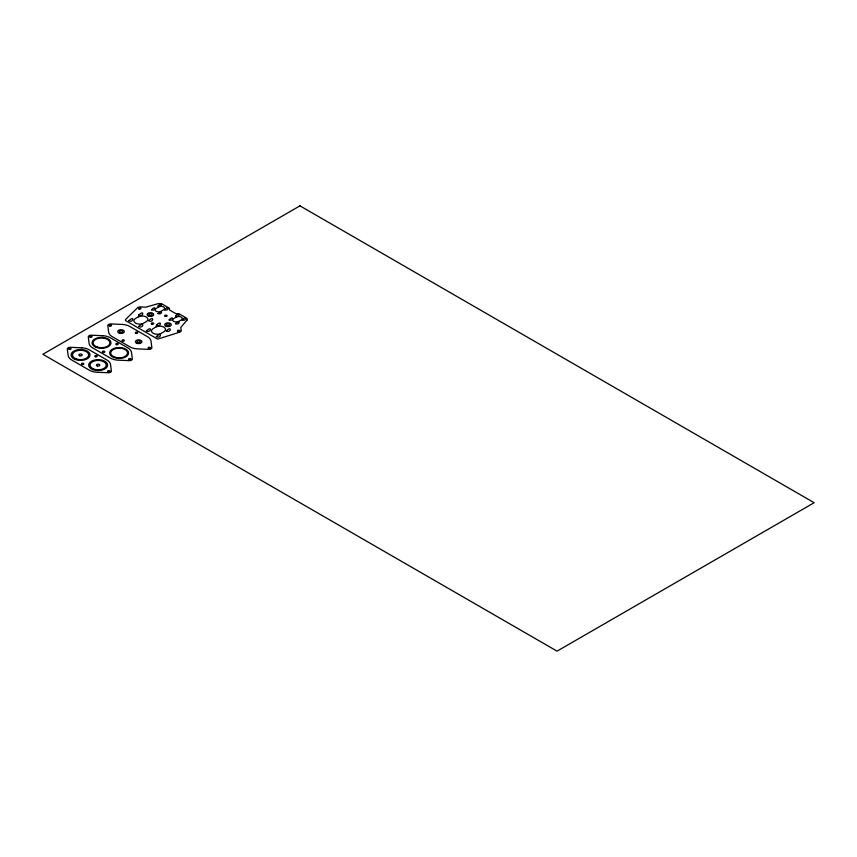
<?xml version="1.0" encoding="UTF-8"?>
<svg xmlns="http://www.w3.org/2000/svg" width="857" height="857" viewBox="0 0 857 857"><rect width="100%" height="100%" fill="white"/><g stroke="black" fill="none" stroke-linecap="round" stroke-linejoin="round"><path stroke-width="1.29" d="M128.818 320.754C133.296 323.432 135.052 314.733 128.818 320.722M138.748 315.022C143.323 317.733 144.801 309.013 138.748 315.022M138.748 326.496C143.398 329.099 144.876 320.529 138.77 326.421M146.408 330.92C151.036 333.555 152.589 324.932 146.418 330.877M148.679 320.754C153.489 323.357 154.689 314.776 148.7 320.679M151.507 309.805C155.953 311.734 156.295 304.321 151.507 309.805M156.349 325.178C161.191 327.76 162.316 319.222 156.349 325.146M156.349 336.651C161.33 339.222 162.177 330.716 156.36 336.576M158.031 306.035C162.476 307.92 162.841 300.593 158.042 305.992M158.042 313.576C162.691 315.355 162.723 308.252 158.042 313.544M164.565 309.805C169.247 311.648 169.097 304.439 164.565 309.805M166.279 330.92C170.918 333.619 172.278 324.985 166.301 330.845M169.108 319.961C173.832 321.75 173.66 314.648 169.129 319.886M175.621 316.201C180.324 318.022 180.152 310.887 175.631 316.147M175.642 323.732C180.184 325.639 180.324 318.279 175.642 323.732M182.155 319.972C186.783 321.803 186.762 314.594 182.166 319.94M187.04 320.1L180.806 327.395L181.234 330.802A2.978 1.725 0 0 1 179.777 332.152L157.656 339.115L125.497 320.539L125.497 319.565L137.559 307.77A2.978 1.725 0 0 1 139.884 306.935L145.786 307.181L158.427 303.582L161.352 303.582L169.45 308.252L169.45 309.945L176.028 313.737L178.942 313.737L187.04 318.418L187.04 320.1M299.95 205.851L42.85 354.284L557.05 651.149L814.15 502.716L299.95 205.851M138.116 316.983L135.588 318.44A5.742 3.31 0 0 0 135.588 323.132A5.742 3.31 0 0 0 143.697 323.132L146.226 321.664A5.742 3.31 0 0 0 146.226 316.983A5.742 3.31 0 0 0 138.116 316.983M158.674 306.935L156.145 308.402A3.503 2.025 0 0 0 156.145 311.252A3.503 2.025 0 0 0 161.095 311.252L163.623 309.795A3.503 2.025 0 0 0 163.623 306.935A3.503 2.025 0 0 0 158.674 306.935M155.706 327.138L153.178 328.606A5.742 3.31 0 0 0 153.178 333.287A5.742 3.31 0 0 0 161.298 333.287L163.826 331.83A5.742 3.31 0 0 0 163.826 327.138A5.742 3.31 0 0 0 155.706 327.138M176.274 317.101L173.746 318.558A3.503 2.025 0 0 0 173.746 321.418A3.503 2.025 0 0 0 178.695 321.418L181.223 319.961A3.503 2.025 0 0 0 181.223 317.101A3.503 2.025 0 0 0 176.274 317.101M122.326 324.428L110.521 323.925A2.978 1.725 0 0 0 107.789 325.51L108.657 332.323A12.448 7.188 0 0 0 112.235 336.651L129.825 346.817A12.448 7.188 0 0 0 137.334 348.874L149.129 349.377A2.978 1.725 0 0 0 151.871 347.803L151.003 340.99A12.448 7.188 0 0 0 147.425 336.651L129.825 326.496A12.448 7.188 0 0 0 122.326 324.428M102.808 335.698L91.003 335.194A2.978 1.725 0 0 0 88.271 336.769L89.139 343.593A12.448 7.188 0 0 0 92.717 347.921L110.317 358.076A12.448 7.188 0 0 0 117.816 360.144L129.621 360.647A2.978 1.725 0 0 0 132.353 359.062L131.485 352.248A12.448 7.188 0 0 0 127.907 347.921L110.317 337.765A12.448 7.188 0 0 0 102.808 335.698M81.844 347.803L70.038 347.299A2.978 1.725 0 0 0 67.296 348.885L68.174 355.698A12.448 7.188 0 0 0 71.742 360.026L89.342 370.192A12.448 7.188 0 0 0 96.841 372.249L108.646 372.752A2.978 1.725 0 0 0 111.389 371.177L110.521 364.364A12.448 7.188 0 0 0 106.943 360.026L89.342 349.87A12.448 7.188 0 0 0 81.844 347.803M165.294 316.394A1.189 0.686 0 0 0 167.083 315.794A1.189 0.686 0 0 0 165.294 315.194A1.189 0.686 0 0 0 165.294 316.394M149.557 315.408A1.671 0.964 0 0 0 152.064 314.573A1.671 0.964 0 0 0 149.557 313.737A1.671 0.964 0 0 0 149.557 315.408M166.151 326.303A3.278 1.896 0 0 0 171.261 324.867A3.278 1.896 0 0 0 166.558 323.035A3.278 1.896 0 0 0 166.151 326.303M148.754 316.212A3.278 1.896 0 0 0 153.671 314.573A3.278 1.896 0 0 0 148.754 312.934A3.278 1.896 0 0 0 148.754 316.212M178.095 331.509A1.189 0.686 0 0 0 179.884 330.909A1.189 0.686 0 0 0 178.095 330.32A1.189 0.686 0 0 0 178.095 331.509M139.038 308.97A1.189 0.686 0 0 0 140.891 308.456A1.189 0.686 0 0 0 139.177 307.781A1.189 0.686 0 0 0 139.038 308.97M151.839 324.085A1.189 0.686 0 0 0 153.692 323.571A1.189 0.686 0 0 0 151.978 322.896A1.189 0.686 0 0 0 151.839 324.085M167.061 325.531A1.671 0.964 0 0 0 169.654 324.803A1.671 0.964 0 0 0 167.265 323.871A1.671 0.964 0 0 0 167.061 325.531M135.92 333.384A1.189 0.686 0 0 0 137.709 332.795A1.189 0.686 0 0 0 135.92 332.195A1.189 0.686 0 0 0 135.92 333.384M120.194 332.409A1.671 0.964 0 0 0 122.701 331.573A1.671 0.964 0 0 0 120.194 330.738A1.671 0.964 0 0 0 120.194 332.409M137.688 342.532A1.671 0.964 0 0 0 140.291 341.804A1.671 0.964 0 0 0 137.902 340.872A1.671 0.964 0 0 0 137.688 342.532M122.54 341.107A1.189 0.686 0 0 0 124.329 340.518A1.189 0.686 0 0 0 122.54 339.918A1.189 0.686 0 0 0 122.54 341.107M109.739 325.992A1.189 0.686 0 0 0 111.528 325.403A1.189 0.686 0 0 0 109.739 324.803A1.189 0.686 0 0 0 109.739 325.992M148.722 348.499A1.189 0.686 0 0 0 150.511 347.91A1.189 0.686 0 0 0 148.722 347.31A1.189 0.686 0 0 0 148.722 348.499M119.391 333.212A3.278 1.896 0 0 0 124.308 331.573A3.278 1.896 0 0 0 119.391 329.934A3.278 1.896 0 0 0 119.391 333.212M136.991 343.368A3.278 1.896 0 0 0 141.908 341.729A3.278 1.896 0 0 0 136.991 340.09A3.278 1.896 0 0 0 136.991 343.368M75.245 359.469A9.459 5.463 0 0 0 89.985 355.334A9.459 5.463 0 0 0 76.412 350.031A9.459 5.463 0 0 0 75.245 359.469M76.487 359.008A8.12 4.692 0 0 0 88.667 354.948A8.12 4.692 0 0 0 76.487 350.888A8.12 4.692 0 0 0 76.487 359.008M92.835 369.635A9.459 5.463 0 0 0 107.575 365.5A9.459 5.463 0 0 0 94.002 360.197A9.459 5.463 0 0 0 92.835 369.635M93.584 368.992A8.12 4.692 0 0 0 106.247 365.446A8.12 4.692 0 0 0 94.591 360.893A8.12 4.692 0 0 0 93.584 368.992M95.438 356.758A1.189 0.686 0 0 0 97.227 356.169A1.189 0.686 0 0 0 95.438 355.569A1.189 0.686 0 0 0 95.438 356.758M79.712 355.784A1.671 0.964 0 0 0 82.218 354.948A1.671 0.964 0 0 0 79.712 354.112A1.671 0.964 0 0 0 79.712 355.784M97.205 365.907A1.671 0.964 0 0 0 99.808 365.178A1.671 0.964 0 0 0 97.409 364.236A1.671 0.964 0 0 0 97.205 365.907M82.058 364.482A1.189 0.686 0 0 0 83.847 363.893A1.189 0.686 0 0 0 82.058 363.293A1.189 0.686 0 0 0 82.058 364.482M69.256 349.367A1.189 0.686 0 0 0 71.045 348.778A1.189 0.686 0 0 0 69.256 348.178A1.189 0.686 0 0 0 69.256 349.367M108.164 371.852A1.189 0.686 0 0 0 110.028 371.327A1.189 0.686 0 0 0 108.314 370.663A1.189 0.686 0 0 0 108.164 371.852M96.209 347.364A9.459 5.463 0 0 0 110.949 343.228A9.459 5.463 0 0 0 97.377 337.926A9.459 5.463 0 0 0 96.209 347.364M113.81 357.519A9.459 5.463 0 0 0 128.55 353.395A9.459 5.463 0 0 0 114.977 348.081A9.459 5.463 0 0 0 113.81 357.519M116.413 344.653A1.189 0.686 0 0 0 118.202 344.053A1.189 0.686 0 0 0 116.413 343.464A1.189 0.686 0 0 0 116.413 344.653M90.221 337.262A1.189 0.686 0 0 0 92.01 336.662A1.189 0.686 0 0 0 90.221 336.073A1.189 0.686 0 0 0 90.221 337.262M103.022 352.377A1.189 0.686 0 0 0 104.811 351.788A1.189 0.686 0 0 0 103.022 351.188A1.189 0.686 0 0 0 103.022 352.377M97.302 347.053A8.42 4.863 0 0 0 109.932 342.843A8.42 4.863 0 0 0 97.302 338.633A8.42 4.863 0 0 0 97.302 347.053M114.902 357.208A8.42 4.863 0 0 0 127.532 352.998A8.42 4.863 0 0 0 114.902 348.788A8.42 4.863 0 0 0 114.902 357.208M129.139 359.747A1.189 0.686 0 0 0 130.992 359.222A1.189 0.686 0 0 0 129.289 358.558A1.189 0.686 0 0 0 129.139 359.747"/></g></svg>
